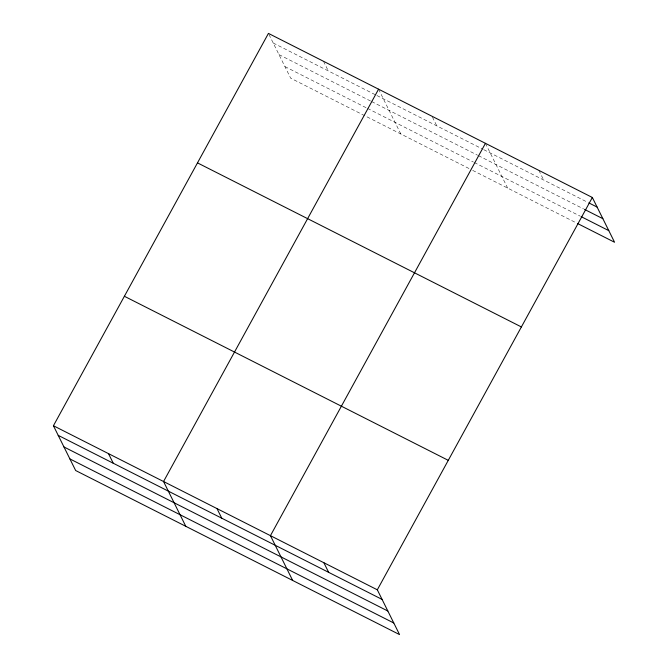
<?xml version="1.0" encoding="UTF-8"?>
<svg xmlns="http://www.w3.org/2000/svg" width="668" height="668" viewBox="0 0 668 668"><rect width="100%" height="100%" fill="white"/><g stroke="black" fill="none" stroke-linecap="round" stroke-linejoin="round"><path stroke-width="0.5" stroke-dasharray="3.34 2.5" d="M273.22 43.011L376 95.081M376.919 95.541L482.855 149.206M483.774 149.674L587.898 202.421M278.982 54.617L370.748 101.11M371.667 101.569L477.562 155.218M478.48 155.677L583.523 208.892M284.919 66.583L366.59 107.957M367.509 108.416L473.361 162.04M474.28 162.508L580.241 216.181M468.986 168.511L290.68 78.189L268.444 33.4M472.677 170.382L576.793 223.129M538.892 170.398L543.668 180.009M485.452 143.328L507.688 188.117M432.446 117.134L436.78 125.868M378.572 89.186L400.8 133.976M323.504 61.289L328.28 70.9"/><path stroke-width="1" d="M53.432 425.741L377.32 589.811L399.556 634.6L75.659 470.522L53.432 425.741L268.444 33.4L592.341 197.477L614.568 242.259L577.711 223.588M378.572 89.186L163.551 481.519L185.787 526.309M485.452 143.328L270.44 535.669L292.667 580.459M377.32 589.811L592.341 197.477M588.817 202.888L597.109 207.088M584.442 209.36L602.87 218.695M581.168 216.649L608.807 230.652M197.486 162.875L521.382 326.944M124.382 296.266L448.278 460.344M58.2 435.352L382.096 599.421M63.961 446.959L387.857 611.028M69.898 458.916L393.794 622.994M323.88 562.74L328.648 572.351M216.991 508.599L221.768 518.209M108.492 453.63L113.259 463.241"/></g></svg>
